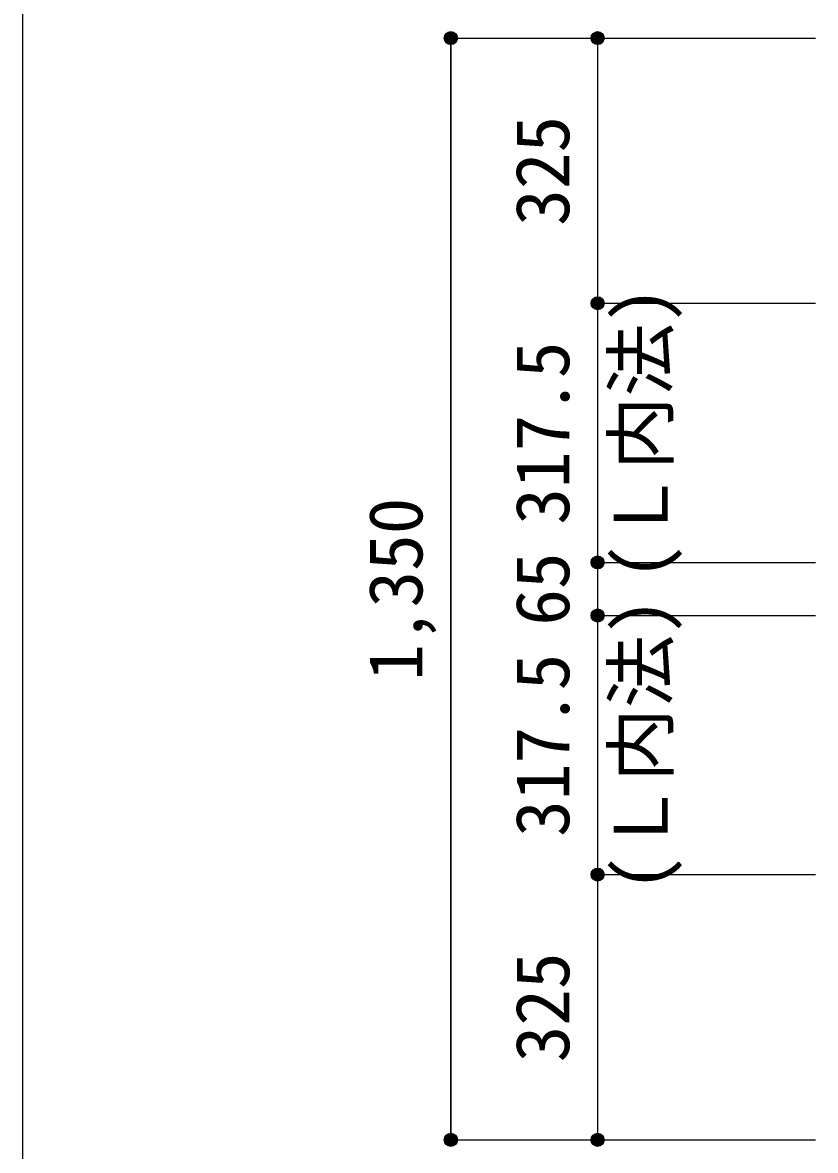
# Model space of a CAD drawing. Units: millimetres at full size, sheet at 1:30. Extents: x -5973 to 5954, y -4195 to 4201.
# Drawn here: x -5973 to -5001, y -2430 to -1048 of the extents above; entities that cross this region are included whole.
import ezdxf
from ezdxf.enums import TextEntityAlignment as Align

# ---------------------------------------------------------------- set-up
doc = ezdxf.new("R2010")
doc.units = ezdxf.units.MM
doc.header["$LTSCALE"] = 30
doc.header["$PDMODE"] = 32
doc.header["$PDSIZE"] = 15
for name, color, linetype in [('0-7_文字', 4, 'Continuous'), ('0-D_寸法', 4, 'Continuous'), ('F-0_枠', 6, 'Continuous')]:
    doc.layers.add(name, color=color, linetype=linetype)
doc.styles.add('ＭＳ ゴシック', font='')
doc.styles.get('ＭＳ ゴシック').set_extended_font_data('MS Gothic')

msp = doc.modelspace()

# ---------------------------------------------------------------- linework, layer by layer
at = {"layer": '0-D_寸法'}
for p, q in [((-5447.84, -1067.16), (-5267.84, -1067.16)), ((-5447.84, -1067.16), (-5267.84, -1067.16)), ((-5447.84, -1067.16), (-5447.84, -2417.16)), ((-5267.84, -1067.16), (-5267.84, -1392.16)), ((-5267.84, -1067.16), (-5000.8, -1067.16)), ((-5267.84, -1392.16), (-5000.8, -1392.16)), ((-5267.84, -1392.16), (-5267.84, -1709.66)), ((-5267.84, -1709.66), (-5000.8, -1709.66)), ((-5267.84, -1709.66), (-5267.84, -1774.66)), ((-5267.84, -1774.66), (-5000.8, -1774.66)), ((-5267.84, -1774.66), (-5267.84, -2092.16)), ((-5267.84, -2092.16), (-5000.8, -2092.16)), ((-5267.84, -2092.16), (-5267.84, -2417.16)), ((-5447.84, -2417.16), (-5267.84, -2417.16)), ((-5267.84, -2417.16), (-5000.8, -2417.16)), ((-5267.84, -2417.16), (-5000.8, -2417.16))]:
    msp.add_line(p, q, dxfattribs=at)
msp.add_lwpolyline([(-5447.84, -2417.16), (-5447.84, -1067.16), (-5447.84, -2417.16)], dxfattribs=at)
for centre, radius in [((-5447.84, -1067.16), 8), ((-5447.84, -1067.16), 7.2), ((-5447.84, -1067.16), 6.4), ((-5447.84, -1067.16), 5.6), ((-5447.84, -1067.16), 4.8), ((-5447.84, -1067.16), 4), ((-5447.84, -1067.16), 3.2), ((-5267.84, -1067.16), 8), ((-5267.84, -1067.16), 7.2), ((-5267.84, -1067.16), 6.4), ((-5267.84, -1067.16), 5.6), ((-5267.84, -1067.16), 4.8), ((-5267.84, -1067.16), 4), ((-5267.84, -1067.16), 3.2), ((-5447.84, -1067.16), 2.4), ((-5447.84, -1067.16), 1.6), ((-5447.84, -1067.16), 0.8), ((-5267.84, -1067.16), 2.4), ((-5267.84, -1067.16), 1.6), ((-5267.84, -1067.16), 0.8), ((-5267.84, -1392.16), 8), ((-5267.84, -1392.16), 7.2), ((-5267.84, -1392.16), 6.4), ((-5267.84, -1392.16), 5.6), ((-5267.84, -1392.16), 4.8), ((-5267.84, -1392.16), 4), ((-5267.84, -1392.16), 3.2), ((-5267.84, -1392.16), 2.4), ((-5267.84, -1392.16), 1.6), ((-5267.84, -1392.16), 0.8), ((-5267.84, -1709.66), 8), ((-5267.84, -1709.66), 7.2), ((-5267.84, -1709.66), 6.4), ((-5267.84, -1709.66), 5.6), ((-5267.84, -1709.66), 4.8), ((-5267.84, -1709.66), 4), ((-5267.84, -1709.66), 3.2), ((-5267.84, -1709.66), 2.4), ((-5267.84, -1709.66), 1.6), ((-5267.84, -1709.66), 0.8), ((-5267.84, -1774.66), 8), ((-5267.84, -1774.66), 7.2), ((-5267.84, -1774.66), 6.4), ((-5267.84, -1774.66), 5.6), ((-5267.84, -1774.66), 4.8), ((-5267.84, -1774.66), 4), ((-5267.84, -1774.66), 3.2), ((-5267.84, -1774.66), 2.4), ((-5267.84, -1774.66), 1.6), ((-5267.84, -1774.66), 0.8), ((-5267.84, -2092.16), 8), ((-5267.84, -2092.16), 7.2), ((-5267.84, -2092.16), 6.4), ((-5267.84, -2092.16), 5.6), ((-5267.84, -2092.16), 4.8), ((-5267.84, -2092.16), 4), ((-5267.84, -2092.16), 3.2), ((-5267.84, -2092.16), 2.4), ((-5267.84, -2092.16), 1.6), ((-5267.84, -2092.16), 0.8), ((-5447.84, -2417.16), 8), ((-5447.84, -2417.16), 7.2), ((-5447.84, -2417.16), 6.4), ((-5447.84, -2417.16), 5.6), ((-5447.84, -2417.16), 4.8), ((-5447.84, -2417.16), 4), ((-5447.84, -2417.16), 3.2), ((-5447.84, -2417.16), 2.4), ((-5447.84, -2417.16), 1.6), ((-5447.84, -2417.16), 0.8), ((-5267.84, -2417.16), 8), ((-5267.84, -2417.16), 7.2), ((-5267.84, -2417.16), 6.4), ((-5267.84, -2417.16), 5.6), ((-5267.84, -2417.16), 4.8), ((-5267.84, -2417.16), 4), ((-5267.84, -2417.16), 3.2), ((-5267.84, -2417.16), 2.4), ((-5267.84, -2417.16), 1.6), ((-5267.84, -2417.16), 0.8)]:
    msp.add_circle(centre, radius, dxfattribs=at)
at = {"layer": '0-D_寸法', "color": 7}
for p in [(-5447.84, -1067.16), (-5267.84, -1067.16), (-5267.84, -1067.16), (-5267.84, -1392.16), (-5267.84, -1392.16), (-5267.84, -1709.66), (-5267.84, -1709.66), (-5267.84, -1774.66), (-5267.84, -1774.66), (-5267.84, -2092.16), (-5267.84, -2092.16), (-5447.84, -2417.16), (-5267.84, -2417.16), (-5267.84, -2417.16)]:
    msp.add_point(p, dxfattribs=at)
at = {"layer": 'F-0_枠'}
msp.add_line((-5972.88, 4201.15), (-5972.88, -4195.24), dxfattribs=at)

# ---------------------------------------------------------------- texts
at = {"layer": '0-7_文字', "style": 'ＭＳ ゴシック'}
for p in [(-5162.19, -1731.3), (-5162.19, -2113.03)]:
    msp.add_text('(Ｌ内法)', height=65.98, rotation=90, dxfattribs=at).set_placement(p, align=Align.BOTTOM_LEFT)
at = {"layer": '0-D_寸法', "style": 'ＭＳ ゴシック'}
for s, p in [('325', (-5282.84, -1297.16)), ('317.5', (-5282.84, -1663.41)), ('1,350', (-5462.84, -1854.66)), ('65', (-5282.84, -1787.16)), ('317.5', (-5282.84, -2045.91)), ('325', (-5282.84, -2322.16))]:
    msp.add_text(s, height=65.98, rotation=90, dxfattribs=at).set_placement(p, align=Align.BOTTOM_LEFT)

doc.saveas('drawing.dxf')
